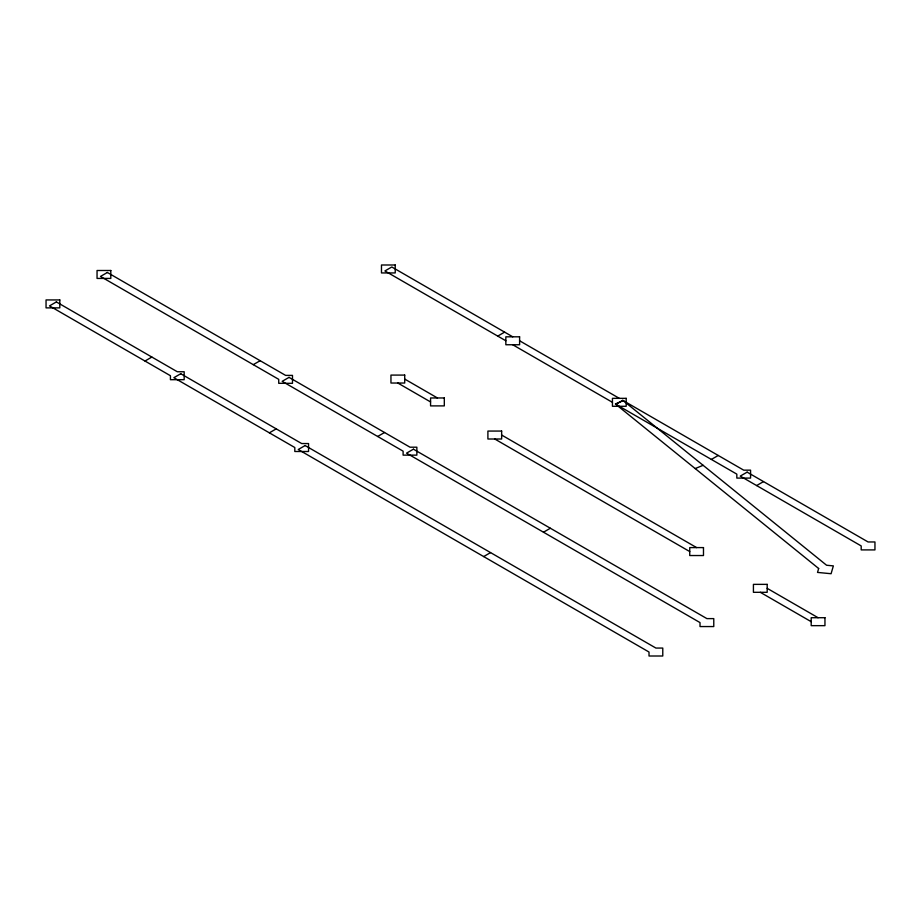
<?xml version="1.0" encoding="UTF-8"?>
<svg xmlns="http://www.w3.org/2000/svg" width="921" height="921" viewBox="0 0 921 921"><rect width="100%" height="100%" fill="white"/><g stroke="black" fill="none" stroke-linecap="round" stroke-linejoin="round"><path stroke-width="1.38" d="M144.988 361.032L151.861 357.06M253.287 364.658L260.159 360.698M269.358 432.835L276.242 428.864M497.743 336.096L504.616 332.124M377.668 436.473L384.541 432.502M483.686 556.572L490.559 552.6M543.482 532.211L550.355 528.24M711.369 459.429L718.253 455.469M756.636 485.563L763.509 481.602M695.205 468.57L703.114 465.312M512.732 336.81L391.793 266.986L384.909 270.958L505.848 340.782M519.605 340.782L619.315 398.344M512.732 344.753L612.442 402.316M404.71 379.061L437.44 397.964M501.646 435.034L696.61 547.592M767.181 588.335L818.078 617.715M397.826 383.032L430.568 401.936M494.773 439.006L689.737 551.564M760.309 592.307L811.194 621.687M818.654 568.499L817.526 572.413L831.087 573.725L833.355 565.897L826.574 565.241L623.275 400.681L615.355 403.951L818.654 568.499M56.365 301.927L49.492 305.899L170.431 375.722L170.431 379.694L184.177 379.694L184.177 371.75L177.304 371.75L56.365 301.927M107.366 272.478L100.493 276.45L278.729 379.348L278.729 383.32L292.487 383.32L292.487 375.388L285.602 375.388L107.366 272.478M180.746 373.73L173.862 377.702L294.812 447.525L294.812 451.497L308.558 451.497L308.558 443.554L301.685 443.554L180.746 373.73M289.044 377.368L282.171 381.34L403.11 451.163L403.11 455.135L416.856 455.135L416.856 447.192L409.983 447.192L289.044 377.368M305.127 445.545L298.243 449.517L649.017 652.033L649.017 656.005L662.775 656.005L662.775 648.062L655.902 648.062L305.127 445.545M413.425 449.183L406.541 453.144L700.018 622.584L700.018 626.556L713.775 626.556L713.775 618.613L706.902 618.613L413.425 449.183M622.757 400.336L615.873 404.296L736.823 474.131L736.823 478.091L750.569 478.091L750.569 470.159L743.696 470.159L622.757 400.336M747.138 472.139L740.254 476.111L861.193 545.934L861.193 549.906L874.95 549.906L874.95 541.962L868.077 541.962L747.138 472.139M395.224 264.995L381.478 264.995L381.478 272.938L395.224 272.938L395.224 264.995M110.808 270.498L97.05 270.498L97.05 278.43L110.808 278.43L110.808 270.498M59.807 299.935L46.05 299.935L46.05 307.879L59.807 307.879L59.807 299.935M519.605 336.81L505.848 336.81L505.848 344.753L519.605 344.753L519.605 336.81M404.71 375.089L390.953 375.089L390.953 383.032L404.71 383.032L404.71 375.089M444.313 397.964L430.568 397.964L430.568 405.896L444.313 405.896L444.313 397.964M626.188 398.344L612.442 398.344L612.442 406.288L626.188 406.288L626.188 398.344M501.646 431.063L487.9 431.063L487.9 439.006L501.646 439.006L501.646 431.063M703.483 547.592L689.737 547.592L689.737 555.536L703.483 555.536L703.483 547.592M767.181 584.363L753.424 584.363L753.424 592.307L767.181 592.307L767.181 584.363M824.951 617.715L811.194 617.715L811.194 625.658L824.951 625.658L824.951 617.715"/></g></svg>
